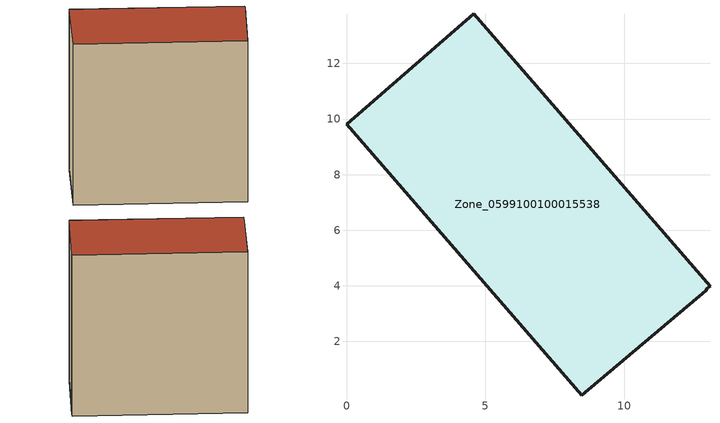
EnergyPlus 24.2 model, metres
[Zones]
Zone_0599100100015538
 floor ground (C_G): 0,9.82 4.58,13.79 13.08,3.98 12.99,3.9 12.92,3.82 8.46,0.06 z0
 wall outside (C_F): 12.92,3.82 12.99,3.9 13.08,3.98 4.58,13.79 0,9.82 8.46,0.06 12.92,3.82 z0:13.15
 roof outside (C_R): 13.08,3.98 4.58,13.79 0,9.82 8.46,0.06 12.92,3.82 12.99,3.9 z13.15
[BUILDING]
Pand.0599100100015538: North Axis=0; Terrain=City; Loads Convergence Tolerance Value=0.04; Temperature Convergence Tolerance Value=0.4; Solar Distribution=FullExterior; Maximum Number of Warmup Days=25; Minimum Number of Warmup Days=1
[Site:Location]
Rotterdam.The.Hague.AP_ZH_NLD Design_Conditions: Latitude=51.96; Longitude=4.45; Time Zone=1; Elevation=-4.5
[SITE:GROUNDTEMPERATURE:BUILDINGSURFACE]
18, 18, 18, 18, 18, 18, 18, 18, 18, 18, 18, 18
[MATERIAL] Thermal Absorptance=0.9; Solar Absorptance=0.7; Visible Absorptance=0.7
Name | Roughness | Thickness | Conductivity | Density | Specific Heat
G.TI.2015-2018 | MediumSmooth | 0.15 | 0.0428571 | 540 | 1210
F.TI.2015-2018 | Rough | 0.3 | 0.0666667 | 1920 | 840
R.TI.2015-2018 | MediumRough | 0.2 | 0.0333333 | 1500 | 1000
[CONSTRUCTION]
C_G: G.TI.2015-2018
C_F: F.TI.2015-2018
C_R: R.TI.2015-2018
[ZONE]
Zone_0599100100015538: Type=1; Multiplier=1; Ceiling Height=Autocalculate; Volume=Autocalculate; Floor Area=autocalculate; Part of Total Floor Area=Yes
[ZONEINFILTRATION:DESIGNFLOWRATE]
Infil_Zone_0599100100015538: Zone or ZoneList or Space or SpaceList=Zone_0599100100015538; Schedule=AlwaysOn; Design Flow Rate Calculation Method=Flow/Area; Flow Rate per Floor Area=0.0015; Constant Term Coefficient=1; Temperature Term Coefficient=0; Velocity Term Coefficient=0; Velocity Squared Term Coefficient=0
[HVACTEMPLATE:ZONE:IDEALLOADSAIRSYSTEM]
Zone_0599100100015538: Maximum Heating Supply Air Temperature=50; Minimum Cooling Supply Air Temperature=13; Maximum Heating Supply Air Humidity Ratio=0.0156; Minimum Cooling Supply Air Humidity Ratio=0.0077; Heating Limit=NoLimit; Cooling Limit=NoLimit; Dehumidification Control Type=ConstantSensibleHeatRatio; Cooling Sensible Heat Ratio=0.7; Dehumidification Setpoint=60; Humidification Control Type=None; Humidification Setpoint=30; Outdoor Air Method=None; Outdoor Air Flow Rate per Person=0.00944; Outdoor Air Flow Rate per Zone Floor Area=0; Outdoor Air Flow Rate per Zone=0; Demand Controlled Ventilation Type=None; Outdoor Air Economizer Type=NoEconomizer; Heat Recovery Type=None; Sensible Heat Recovery Effectiveness=0.7; Latent Heat Recovery Effectiveness=0.65
[ZONECONTROL:THERMOSTAT]
ThermostatControl_Zone_0599100100015538: Zone or ZoneList=Zone_0599100100015538; Control Type Schedule=DualSetpointControlType; Control 1=Thermostat_Zone_0599100100015538; Temperature Difference Between Cutout And Setpoint=0
[THERMOSTATSETPOINT:DUALSETPOINT]
Thermostat_Zone_0599100100015538: Heating Setpoint Temperature Schedule=HeatingSetpoint_Zone_0599100100015538; Cooling Setpoint Temperature Schedule=CoolingSetpoint_Zone_0599100100015538
[SCHEDULE:COMPACT]
HeatingSetpoint_Zone_0599100100015538: Through: 12/31, For: AllDays, Until: 24:00, 21
CoolingSetpoint_Zone_0599100100015538: Through: 12/31, For: AllDays, Until: 24:00, 24
DualSetpointControlType: Through: 12/31, For: AllDays, Until: 24:00, 4
AlwaysOn: Through: 12/31, For: AllDays, Until: 24:00, 1
